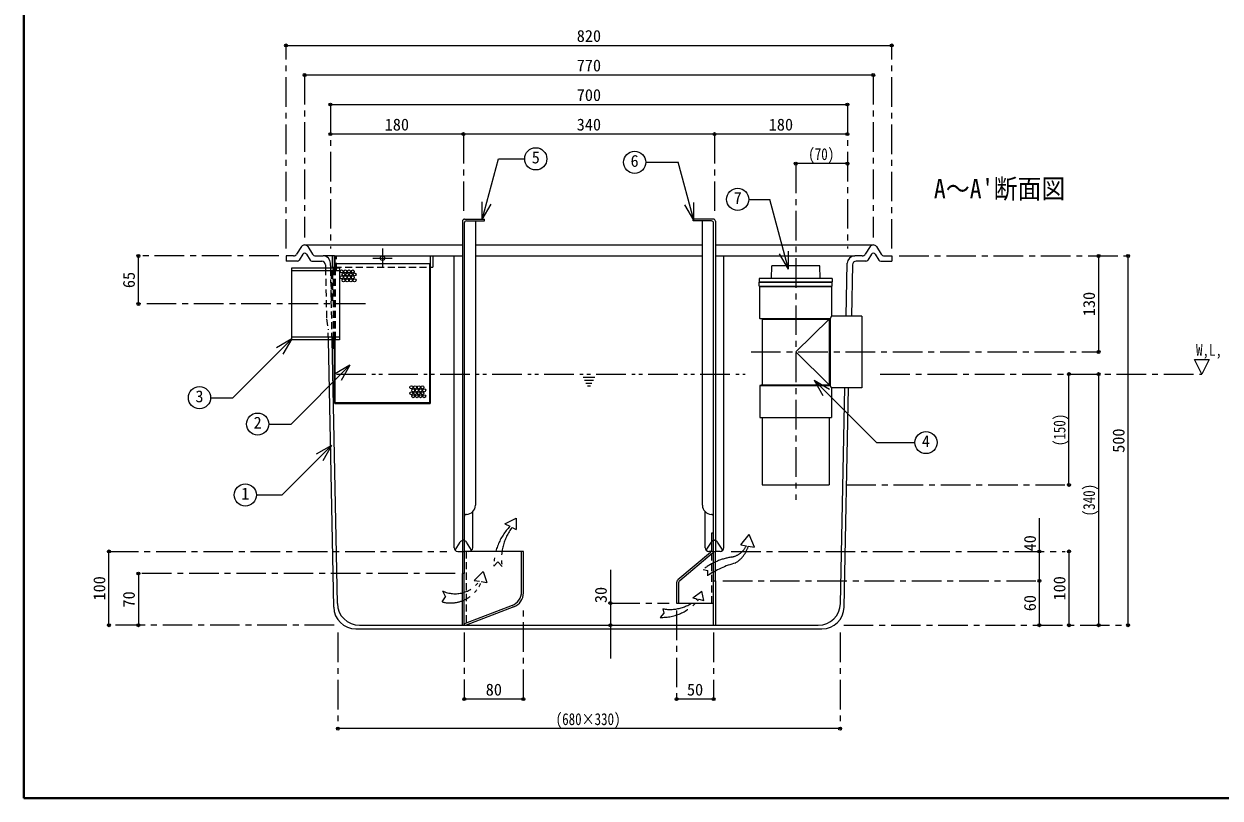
# Model space of a CAD drawing. Units: millimetres at full size, sheet at 1:8. Extents: x -1694 to 1546, y -1125 to 1123.
# Drawn here: x -1694 to -75, y -1125 to -77 of the extents above; entities that cross this region are included whole.
import ezdxf
from ezdxf.enums import TextEntityAlignment as Align

# ---------------------------------------------------------------- set-up
doc = ezdxf.new("R2010")
doc.units = ezdxf.units.MM
doc.header["$LTSCALE"] = 8
doc.header["$PDMODE"] = 32
doc.header["$PDSIZE"] = 4
for name, pattern in [('CHAIN1', [8, 5, -1, 1, -1]), ('DASHED1', [1.8, 1.2, -0.6]), ('DOUBLE_CHAIN1', [8.8, 5, -1, 0.6, -0.6, 0.6, -1])]:
    doc.linetypes.add(name, pattern=pattern)
doc.layers.add('0-0_ﾚｲﾔ1', color=4, linetype='Continuous', lineweight=9)
doc.styles.add('ＭＳ ゴシック', font='')
doc.styles.get('ＭＳ ゴシック').set_extended_font_data('MS Gothic')

msp = doc.modelspace()

# ---------------------------------------------------------------- linework, layer by layer
at = {"layer": '0-0_ﾚｲﾔ1', "color": 1, "lineweight": 40}
for p, q in [((-1694.146, -1124.83), (-1694.146, 1123.17)), ((1545.854, -1124.83), (-1694.146, -1124.83))]:
    msp.add_line(p, q, dxfattribs=at)
at = {"layer": '0-0_ﾚｲﾔ1'}
for p, q in [((-1339.146, -105.83), (-519.146, -105.83)), ((-544.146, -145.83), (-1314.146, -145.83)), ((-1279.146, -185.83), (-579.146, -185.83)), ((-579.146, -265.83), (-649.146, -265.83)), ((-1314.146, -375.83), (-1100.396, -375.83)), ((-1082.896, -375.83), (-775.396, -375.83)), ((-757.896, -375.83), (-544.146, -375.83)), ((-1539.146, -455.83), (-1539.146, -390.83)), ((-1276.646, -390.83), (-1288.948, -390.83)), ((-1140.646, -390.83), (-1100.396, -390.83)), ((-1111.735, -785.83), (-1111.735, -390.83)), ((-1082.896, -390.83), (-775.396, -390.83)), ((-757.896, -390.83), (-569.344, -390.83)), ((-746.557, -785.83), (-746.557, -390.83)), ((-239.146, -390.83), (-239.146, -520.83)), ((-199.146, -890.83), (-199.146, -390.83)), ((-279.146, -700.83), (-279.146, -550.83)), ((-239.146, -550.83), (-239.146, -890.83)), ((-1086.557, -785.83), (-1086.557, -737.169)), ((-771.735, -785.83), (-771.735, -737.169)), ((-319.146, -830.83), (-319.146, -745.83)), ((-1579.146, -890.83), (-1579.146, -790.83)), ((-1110.27, -789.365), (-1103.404, -778.209)), ((-1106.735, -790.83), (-1100.396, -790.83)), ((-1088.022, -789.365), (-1094.888, -778.209)), ((-770.27, -789.365), (-763.404, -778.209)), ((-763.47, -790.83), (-766.735, -790.83)), ((-751.557, -790.83), (-757.896, -790.83)), ((-748.022, -789.365), (-754.888, -778.209)), ((-279.146, -790.83), (-279.146, -890.83)), ((-1539.146, -820.83), (-1539.146, -890.83)), ((-900.146, -815.83), (-900.146, -935.83)), ((-319.146, -890.83), (-319.146, -830.83)), ((-1017.896, -990.83), (-1097.896, -990.83)), ((-760.396, -990.83), (-810.396, -990.83)), ((-589.146, -1030.83), (-1269.146, -1030.83))]:
    msp.add_line(p, q, dxfattribs=at)
at = {"layer": '0-0_ﾚｲﾔ1', "linetype": 'CHAIN1'}
for p, q in [((-1339.146, -380.83), (-1339.146, -105.83)), ((-519.146, -380.83), (-519.146, -105.83)), ((-1314.146, -145.83), (-1314.146, -365.83)), ((-544.146, -145.83), (-544.146, -365.83)), ((-1279.146, -185.83), (-1279.146, -380.83)), ((-579.146, -185.83), (-579.146, -380.83)), ((-1099.146, -225.83), (-1099.146, -330.83)), ((-759.146, -225.83), (-759.146, -330.83)), ((-649.146, -265.83), (-649.146, -720.83)), ((-1208.646, -380.83), (-1208.646, -406.83)), ((-1349.146, -390.83), (-1539.146, -390.83)), ((-1221.646, -393.83), (-1195.646, -393.83)), ((-509.146, -390.83), (-199.146, -390.83)), ((-1231.874, -455.83), (-1539.146, -455.83)), ((-709.646, -520.83), (-239.146, -520.83)), ((-534.646, -550.83), (-99.146, -550.83)), ((-580.646, -700.83), (-279.146, -700.83)), ((-1579.146, -790.83), (-1121.735, -790.83)), ((-736.557, -790.83), (-284.146, -790.83)), ((-1110.396, -820.83), (-1539.146, -820.83)), ((-747.896, -830.83), (-319.146, -830.83)), ((-1017.896, -990.83), (-1017.896, -867.125)), ((-900.146, -860.83), (-820.396, -860.83)), ((-810.396, -870.83), (-810.396, -990.83)), ((-1274.146, -890.83), (-1579.146, -890.83)), ((-1269.146, -900.83), (-1269.146, -1030.83)), ((-1097.896, -900.487), (-1097.896, -990.83)), ((-760.396, -900.83), (-760.396, -990.83)), ((-589.146, -900.83), (-589.146, -1030.83)), ((-584.146, -890.83), (-199.146, -890.83))]:
    msp.add_line(p, q, dxfattribs=at)
at = {"layer": '0-0_ﾚｲﾔ1', "color": 7, "lineweight": 18}
for p, q in [((-852.301, -263.976), (-808.103, -263.976)), ((-787.095, -342.38), (-808.103, -263.976)), ((-1073.665, -341.628), (-1073.665, -317.628)), ((-1073.665, -341.628), (-1061.665, -320.843)), ((-787.095, -342.38), (-799.095, -321.595)), ((-787.095, -342.38), (-787.095, -318.38)), ((-712.707, -314.18), (-684.232, -314.18)), ((-658.949, -408.536), (-684.232, -314.18)), ((-1082.896, -343.33), (-1082.896, -728.33)), ((-775.396, -728.33), (-775.396, -343.33)), ((-658.949, -408.536), (-670.949, -387.751)), ((-658.949, -408.536), (-658.949, -384.536)), ((-1273.646, -390.83), (-1143.646, -390.83)), ((-1273.646, -400.83), (-1272.646, -400.83)), ((-1272.646, -400.83), (-1144.646, -400.83)), ((-1272.646, -407.33), (-1272.646, -400.83)), ((-1331.874, -410.83), (-1331.874, -500.83)), ((-1275.646, -407.33), (-1275.646, -405.83)), ((-1273.646, -407.33), (-1273.646, -405.83)), ((-1266.874, -410.83), (-1266.874, -500.83)), ((-1331.395, -503.088), (-1411.079, -582.772)), ((-1331.395, -503.088), (-1352.18, -515.088)), ((-1331.395, -503.088), (-1343.395, -523.873)), ((-1275.646, -510.83), (-1275.646, -504.33)), ((-1273.646, -510.83), (-1273.646, -504.33)), ((-1272.646, -511.83), (-1272.646, -504.33)), ((-1252.691, -538.78), (-1332.375, -618.464)), ((-1252.691, -538.78), (-1273.475, -550.78)), ((-1252.691, -538.78), (-1264.691, -559.564)), ((-624.244, -558.998), (-603.459, -570.998)), ((-624.244, -558.998), (-612.244, -579.782)), ((-1441.444, -582.772), (-1411.079, -582.772)), ((-1362.74, -618.464), (-1332.375, -618.464)), ((-1277.471, -647.311), (-1344.582, -714.422)), ((-1277.471, -647.311), (-1298.256, -659.311)), ((-1277.471, -647.311), (-1289.471, -668.095)), ((-1379.469, -714.422), (-1344.582, -714.422)), ((-1020.396, -790.83), (-1097.896, -790.83)), ((-760.396, -830.83), (-760.396, -790.83)), ((-757.896, -830.83), (-757.896, -790.83)), ((-1100.396, -890.83), (-1100.396, -820.83)), ((-1097.896, -890.487), (-1097.896, -820.83)), ((-807.896, -860.83), (-760.396, -860.83))]:
    msp.add_line(p, q, dxfattribs=at)
at = {"layer": '0-0_ﾚｲﾔ1', "color": 5, "lineweight": 25}
for p, q in [((-1100.396, -343.83), (-1100.396, -820.83)), ((-1097.896, -346.33), (-1097.896, -820.83)), ((-1097.396, -340.83), (-1070.396, -340.83)), ((-1094.896, -343.33), (-1070.396, -343.33)), ((-1070.396, -343.33), (-1070.396, -340.83)), ((-787.896, -343.33), (-787.896, -340.83)), ((-760.896, -340.83), (-787.896, -340.83)), ((-763.396, -343.33), (-787.896, -343.33)), ((-760.396, -790.83), (-760.396, -346.33)), ((-757.896, -343.83), (-757.896, -790.83)), ((-1318.371, -378.155), (-1324.921, -388.504)), ((-1316.681, -388.574), (-1321.657, -396.434)), ((-1311.611, -388.574), (-1306.636, -396.434)), ((-1309.921, -378.155), (-1303.371, -388.504)), ((-548.371, -378.155), (-554.921, -388.504)), ((-546.681, -388.574), (-551.657, -396.434)), ((-541.611, -388.574), (-536.636, -396.434)), ((-539.921, -378.155), (-533.371, -388.504)), ((-1339.146, -390.83), (-1339.146, -397.83)), ((-1329.146, -390.83), (-1339.146, -390.83)), ((-1324.192, -397.83), (-1339.146, -397.83)), ((-1304.101, -397.83), (-1290.909, -397.83)), ((-1299.146, -390.83), (-1288.948, -390.83)), ((-1285.91, -402.73), (-1285.818, -407.33)), ((-1278.816, -407.33), (-1278.95, -400.63)), ((-1273.646, -390.83), (-1276.646, -390.83)), ((-1276.646, -390.83), (-1276.646, -405.83)), ((-1273.646, -405.83), (-1273.646, -390.83)), ((-1144.646, -400.83), (-1143.646, -400.83)), ((-1144.646, -589.33), (-1144.646, -400.83)), ((-1143.646, -589.83), (-1143.646, -390.83)), ((-682.146, -421.33), (-681.646, -404.33)), ((-616.646, -404.33), (-681.646, -404.33)), ((-616.146, -421.33), (-616.646, -404.33)), ((-580.776, -472.33), (-579.342, -400.63)), ((-572.383, -402.73), (-573.775, -472.33)), ((-559.146, -390.83), (-569.344, -390.83)), ((-554.192, -397.83), (-567.384, -397.83)), ((-534.101, -397.83), (-519.146, -397.83)), ((-529.146, -390.83), (-519.146, -390.83)), ((-519.146, -390.83), (-519.146, -397.83)), ((-1331.874, -407.33), (-1331.874, -410.83)), ((-1266.874, -407.33), (-1331.874, -407.33)), ((-1266.874, -410.83), (-1331.874, -410.83)), ((-1276.646, -405.83), (-1273.646, -405.83)), ((-1266.874, -407.33), (-1266.874, -410.83)), ((-1143.646, -405.83), (-1140.646, -405.83)), ((-698.646, -421.33), (-698.646, -425.83)), ((-599.646, -421.33), (-698.646, -421.33)), ((-698.646, -425.83), (-599.646, -425.83)), ((-698.646, -431.83), (-599.646, -431.83)), ((-697.646, -432.33), (-600.646, -432.33)), ((-697.646, -475.33), (-697.646, -432.33)), ((-600.646, -432.33), (-600.646, -472.33)), ((-599.646, -421.33), (-599.646, -425.83)), ((-599.646, -431.83), (-599.646, -426.33)), ((-697.646, -475.33), (-602.646, -475.33)), ((-694.646, -476.33), (-697.646, -475.33)), ((-694.646, -476.33), (-603.646, -476.33)), ((-694.646, -476.33), (-694.646, -565.33)), ((-603.646, -476.33), (-602.646, -475.33)), ((-603.646, -476.33), (-603.646, -565.33)), ((-600.646, -472.33), (-602.646, -475.33)), ((-602.646, -475.33), (-602.646, -566.33)), ((-559.646, -472.33), (-600.646, -472.33)), ((-559.646, -472.33), (-559.646, -569.33)), ((-1331.874, -500.83), (-1331.874, -504.33)), ((-1266.874, -500.83), (-1331.874, -500.83)), ((-1274.635, -866.43), (-1281.877, -504.33)), ((-1269.734, -861.43), (-1276.876, -504.33)), ((-1275.646, -515.83), (-1275.646, -510.83)), ((-1275.646, -510.83), (-1273.646, -510.83)), ((-1275.646, -515.83), (-1273.646, -515.83)), ((-1273.646, -589.83), (-1273.646, -510.83)), ((-1273.646, -511.83), (-1272.646, -511.83)), ((-1272.646, -589.33), (-1272.646, -511.83)), ((-694.646, -565.33), (-697.646, -566.33)), ((-697.646, -566.33), (-602.646, -566.33)), ((-697.646, -566.33), (-697.646, -609.33)), ((-694.646, -565.33), (-603.646, -565.33)), ((-603.646, -565.33), (-602.646, -566.33)), ((-600.646, -569.33), (-602.646, -566.33)), ((-600.646, -569.33), (-600.646, -609.33)), ((-559.646, -569.33), (-600.646, -569.33)), ((-588.558, -861.43), (-582.716, -569.33)), ((-583.657, -866.43), (-577.715, -569.33)), ((-1144.646, -590.83), (-1272.646, -590.83)), ((-1145.146, -589.83), (-1272.146, -589.83)), ((-697.646, -609.33), (-600.646, -609.33)), ((-603.646, -609.33), (-603.646, -700.83)), ((-762.896, -765.83), (-760.396, -765.83)), ((-762.896, -788.504), (-762.896, -765.83)), ((-1017.896, -790.83), (-1020.396, -790.83)), ((-1020.396, -845.412), (-1020.396, -790.83)), ((-1017.896, -847.125), (-1017.896, -790.83)), ((-764.676, -792.328), (-808.617, -829.331)), ((-762.176, -793.491), (-806.117, -830.494)), ((-760.396, -790.83), (-757.896, -790.83)), ((-1097.896, -820.83), (-1100.396, -820.83)), ((-810.396, -833.156), (-810.396, -860.83)), ((-807.896, -834.319), (-807.896, -860.83)), ((-760.396, -830.83), (-757.896, -830.83)), ((-760.396, -890.83), (-760.396, -830.83)), ((-757.896, -830.83), (-757.896, -890.83)), ((-1033.176, -864.064), (-1096.618, -888.622)), ((-1030.676, -865.777), (-1095.396, -890.83)), ((-810.396, -860.83), (-807.896, -860.83)), ((-1097.896, -890.487), (-1097.896, -890.83)), ((-1244.641, -895.83), (-613.651, -895.83)), ((-1239.74, -890.83), (-618.552, -890.83))]:
    msp.add_line(p, q, dxfattribs=at)
at = {"layer": '0-0_ﾚｲﾔ1', "linetype": 'DASHED1'}
for p, q in [((-1272.646, -400.83), (-1272.646, -390.83)), ((-1271.146, -409.573), (-1271.146, -390.83)), ((-1276.876, -504.33), (-1278.816, -407.33)), ((-1278.055, -412.021), (-1278.055, -450.83)), ((-1273.42, -409.753), (-1276.894, -410.56)), ((-1276.555, -412.815), (-1276.555, -450.83)), ((-1272.307, -411.034), (-1275.781, -411.841)), ((-1275.646, -407.33), (-1275.646, -504.33)), ((-1273.646, -405.83), (-1143.646, -405.83)), ((-1273.646, -407.33), (-1273.646, -504.33)), ((-1272.646, -407.33), (-1272.646, -504.33)), ((-1278.055, -450.83), (-1276.555, -450.83)), ((-1281.877, -504.33), (-1282.147, -490.83)), ((-1100.396, -790.83), (-1097.896, -790.83)), ((-1095.396, -790.83), (-1095.396, -890.83)), ((-760.396, -790.83), (-763.47, -790.83)), ((-762.896, -860.83), (-762.896, -788.504))]:
    msp.add_line(p, q, dxfattribs=at)
at = {"layer": '0-0_ﾚｲﾔ1', "linetype": 'DOUBLE_CHAIN1'}
for p, q in [((-1271.145, -550.83), (-717.646, -550.83)), ((-937.146, -554.83), (-921.146, -554.83)), ((-935.146, -558.83), (-923.146, -558.83)), ((-933.146, -562.83), (-925.146, -562.83)), ((-931.146, -566.83), (-927.146, -566.83)), ((-1042.928, -753.33), (-1036.162, -756.883)), ((-1033.269, -758.401), (-1027.649, -761.352)), ((-723.571, -781.863), (-712.101, -767.746)), ((-705.166, -784.938), (-712.101, -767.746)), ((-723.571, -781.863), (-715.888, -783.147)), ((-713.364, -783.568), (-705.166, -784.938)), ((-1057.825, -811.008), (-1052.477, -804.897)), ((-1046.748, -811.39), (-1052.477, -804.897)), ((-774.385, -815.237), (-768.276, -816.862)), ((-768.247, -823.761), (-768.276, -816.862)), ((-1084.588, -830.025), (-1077.487, -831.169)), ((-1074.885, -831.588), (-1067.481, -832.781)), ((-1127.75, -859.212), (-1123.391, -852.305)), ((-1127.368, -844.315), (-1123.391, -852.305)), ((-788.582, -853.588), (-776.244, -844.687)), ((-788.582, -853.588), (-782.453, -855.091)), ((-780.311, -855.616), (-773.497, -857.287)), ((-773.497, -857.287), (-776.244, -844.687)), ((-827.801, -874.251), (-832.85, -880.153)), ((-828.906, -868.513), (-827.801, -874.251))]:
    msp.add_line(p, q, dxfattribs=at)
at = {"layer": '0-0_ﾚｲﾔ1'}
for points in [[(-579.146, -225.83), (-759.146, -225.83), (-1099.146, -225.83), (-1279.146, -225.83)], [(-603.646, -476.33), (-649.146, -520.83), (-603.646, -565.33)]]:
    msp.add_lwpolyline(points, dxfattribs=at)
at = {"layer": '0-0_ﾚｲﾔ1', "color": 7, "lineweight": 18}
for points in [[(-1073.665, -341.628), (-1051.611, -259.319), (-1016.083, -259.319)], [(-624.244, -558.998), (-539.762, -643.479), (-487.812, -643.479)]]:
    msp.add_lwpolyline(points, dxfattribs=at)
at = {"layer": '0-0_ﾚｲﾔ1', "color": 5, "lineweight": 25}
for points in [[(-1143.646, -390.83), (-1140.646, -390.83), (-1140.646, -405.83)], [(-698.646, -431.83), (-698.646, -426.33), (-599.646, -426.33)], [(-1266.874, -500.83), (-1266.874, -504.33), (-1331.874, -504.33)], [(-694.646, -609.33), (-694.646, -700.83), (-603.646, -700.83)]]:
    msp.add_lwpolyline(points, dxfattribs=at)
at = {"layer": '0-0_ﾚｲﾔ1', "linetype": 'DASHED1'}
msp.add_lwpolyline([(-1285.818, -407.33), (-1284.448, -475.83), (-1282.147, -490.83)], dxfattribs=at)
at = {"layer": '0-0_ﾚｲﾔ1', "color": 7, "lineweight": 18}
msp.add_lwpolyline([(-99.146, -550.83), (-109.146, -530.83), (-89.146, -530.83)], close=True, dxfattribs=at)
at = {"layer": '0-0_ﾚｲﾔ1', "linetype": 'DOUBLE_CHAIN1'}
for points in [[(-1042.928, -753.33), (-1027.484, -745.747), (-1027.649, -761.352)], [(-1084.588, -830.025), (-1072.545, -818.265), (-1067.481, -832.781)]]:
    msp.add_lwpolyline(points, dxfattribs=at)
at = {"layer": '0-0_ﾚｲﾔ1', "color": 7, "lineweight": 18}
for centre in [(-1001.083, -259.319), (-867.301, -263.976), (-727.707, -314.18), (-1456.444, -582.772), (-1377.74, -618.464), (-472.812, -643.479), (-1394.469, -714.422)]:
    msp.add_circle(centre, 15, dxfattribs=at)
at = {"layer": '0-0_ﾚｲﾔ1', "color": 5, "lineweight": 25}
msp.add_circle((-1208.646, -393.83), 3, dxfattribs=at)
at = {"layer": '0-0_ﾚｲﾔ1'}
for centre in [(-1263.967, -411.792), (-1263.967, -419.792), (-1261.467, -415.792), (-1258.967, -411.792), (-1258.967, -419.792), (-1256.467, -415.792), (-1253.967, -411.792), (-1253.967, -419.792), (-1251.467, -415.792), (-1248.967, -411.792), (-1248.967, -419.792), (-1246.467, -415.792), (-1261.467, -423.792), (-1256.467, -423.792), (-1251.467, -423.792), (-1246.467, -423.792), (-1169.566, -568.706), (-1164.566, -568.706), (-1159.566, -568.706), (-1154.566, -568.706), (-1169.566, -576.706), (-1167.066, -572.706), (-1167.066, -580.706), (-1164.566, -576.706), (-1162.066, -572.706), (-1162.066, -580.706), (-1159.566, -576.706), (-1157.066, -572.706), (-1157.066, -580.706), (-1154.566, -576.706), (-1152.066, -572.706), (-1152.066, -580.706)]:
    msp.add_circle(centre, 2, dxfattribs=at)
at = {"layer": '0-0_ﾚｲﾔ1', "color": 5, "lineweight": 25}
for centre, radius, start, end in [((-1097.396, -343.83), 3, 90, 180), ((-1094.896, -346.33), 3, 90, 180), ((-763.396, -346.33), 3, 0, 90), ((-760.896, -343.83), 3, 0, 90), ((-1329.146, -385.83), 5, 270, 327.66647), ((-1314.146, -380.83), 5, 32.33353, 147.66647), ((-1314.146, -390.178), 3, 32.33353, 147.66647), ((-1299.146, -385.83), 5, 212.33353, 270), ((-559.146, -385.83), 5, 270, 327.66647), ((-544.146, -380.83), 5, 32.33353, 147.66647), ((-544.146, -390.178), 3, 32.33353, 147.66647), ((-529.146, -385.83), 5, 212.33353, 270), ((-1324.192, -394.83), 3, 270, 327.66647), ((-1304.101, -394.83), 3, 212.33353, 270), ((-1290.909, -402.83), 5, 1.14576, 90), ((-1288.948, -400.83), 10, 1.14576, 90), ((-569.344, -400.83), 10, 90, 178.85424), ((-567.384, -402.83), 5, 90, 178.85424), ((-554.192, -394.83), 3, 270, 327.66647), ((-534.101, -394.83), 3, 212.33353, 270), ((-1272.646, -589.83), 1, 180, 270), ((-1272.146, -589.33), 0.5, 180, 270), ((-1145.146, -589.33), 0.5, 270, 0), ((-1144.646, -589.83), 1, 270, 0), ((-767.896, -788.504), 5, 310.10091, 0), ((-765.396, -789.667), 5, 310.10091, 0), ((-805.396, -833.156), 5, 130.10091, 180), ((-802.896, -834.319), 5, 130.10091, 180), ((-1040.396, -845.412), 20, 291.16126, 0), ((-1037.896, -847.125), 20, 291.16126, 0), ((-1244.641, -865.83), 30, 181.14576, 270), ((-1239.74, -860.83), 30, 181.14576, 270), ((-618.552, -860.83), 30, 270, 358.85424), ((-613.651, -865.83), 30, 270, 358.85424), ((-1095.896, -890.487), 2, 111.16126, 180)]:
    msp.add_arc(centre, radius, start, end, dxfattribs=at)
at = {"layer": '0-0_ﾚｲﾔ1', "linetype": 'DASHED1'}
for centre, radius, start, end in [((-1276.555, -412.021), 1.5, 103.07978, 180), ((-1275.555, -412.815), 1, 103.07978, 180), ((-1273.646, -408.779), 1, 283.07978, 0), ((-1272.646, -409.573), 1.5, 283.07978, 360), ((-1099.146, -780.83), 5, 75.52249, 104.47751), ((-759.146, -780.83), 5, 75.52249, 138.59038)]:
    msp.add_arc(centre, radius, start, end, dxfattribs=at)
at = {"layer": '0-0_ﾚｲﾔ1', "color": 7, "lineweight": 18}
for centre, radius, start, end in [((-1095.396, -728.33), 12.5, 271.84857, 0), ((-762.896, -728.33), 12.5, 180, 268.15143), ((-1094.896, -743.822), 3, 91.84857, 180), ((-763.396, -743.822), 3, 0, 88.15143)]:
    msp.add_arc(centre, radius, start, end, dxfattribs=at)
at = {"layer": '0-0_ﾚｲﾔ1', "linetype": 'DOUBLE_CHAIN1'}
for centre, radius, start, end in [((-979.212, -811.074), 78.613, 136.42158, 179.95188), ((-977.037, -800.914), 70.493, 142.90972, 188.54664), ((-741.707, -770.346), 28.818, 282.13657, 333.62764), ((-750.861, -773.175), 38.911, 300.93246, 344.50783), ((-723.237, -880.517), 82.931, 98.60685, 128.07888), ((-697.442, -928.372), 126.32, 105.33993, 124.09168), ((-1116.467, -816.408), 44.266, 255.23226, 339.94497), ((-1110.309, -807.837), 40.27, 244.93707, 324.59239), ((-830.781, -816.067), 64.119, 268.15037, 321.91669), ((-819.147, -815.193), 54.206, 259.62862, 312.60408)]:
    msp.add_arc(centre, radius, start, end, dxfattribs=at)
at = {"layer": '0-0_ﾚｲﾔ1'}
for centre, start, end in [((-1099.146, -780.83), 104.47751, 148.38993), ((-1099.146, -780.83), 31.61007, 75.52249), ((-759.146, -780.83), 31.61007, 75.52249), ((-1106.735, -785.83), 180, 270), ((-1091.557, -785.83), 270, 0), ((-766.735, -785.83), 180, 270), ((-759.146, -780.83), 138.59038, 148.38993), ((-751.557, -785.83), 270, 0)]:
    msp.add_arc(centre, 5, start, end, dxfattribs=at)
at = {"layer": '0-0_ﾚｲﾔ1', "color": 1}
for p in [(-1339.146, -105.83), (-519.146, -105.83), (-1314.146, -145.83), (-544.146, -145.83), (-1279.146, -185.83), (-579.146, -185.83), (-1279.146, -225.83), (-1099.146, -225.83), (-759.146, -225.83), (-579.146, -225.83), (-649.146, -265.83), (-579.146, -265.83), (-1539.146, -390.83), (-239.146, -390.83), (-199.146, -390.83), (-1539.146, -455.83), (-239.146, -520.83), (-279.146, -550.83), (-239.146, -550.83), (-279.146, -700.83), (-1579.146, -790.83), (-319.146, -790.83), (-279.146, -790.83), (-1539.146, -820.83), (-319.146, -830.83), (-900.146, -860.83), (-1579.146, -890.83), (-1539.146, -890.83), (-900.146, -890.83), (-319.146, -890.83), (-279.146, -890.83), (-239.146, -890.83), (-199.146, -890.83), (-1097.896, -990.83), (-1017.896, -990.83), (-810.396, -990.83), (-760.396, -990.83), (-1269.146, -1030.83), (-589.146, -1030.83)]:
    msp.add_point(p, dxfattribs=at)

# ---------------------------------------------------------------- texts
at = {"layer": '0-0_ﾚｲﾔ1', "color": 7, "style": 'ＭＳ ゴシック'}
for s, p in [('820', (-945.646, -105.83)), ('770', (-945.646, -145.83)), ('700', (-945.646, -185.83)), ('180', (-1205.646, -225.83)), ('340', (-945.646, -225.83)), ('180', (-685.646, -225.83)), ('5', (-1006.583, -270.319)), ('6', (-872.801, -274.976)), ('7', (-733.207, -325.18)), ('3', (-1461.944, -593.772)), ('2', (-1383.24, -629.464)), ('4', (-478.312, -654.479)), ('1', (-1399.969, -725.422)), ('80', (-1068.896, -990.83)), ('50', (-796.396, -990.83))]:
    msp.add_text(s, height=16.13, dxfattribs=at).set_placement(p, align=Align.BOTTOM_LEFT)
for s, height, width, p in [('(70)', 16.13, 0.8, (-632.146, -265.83)), ("A～A'断面図", 26.39, 0.9, (-462.146, -320.83)), ('W,L,', 16.13, 0.8, (-107.146, -530.83)), ('(680×330)', 16.13, 0.8, (-974.146, -1030.83))]:
    msp.add_text(s, height=height, dxfattribs=dict(at, width=width)).set_placement(p, align=Align.BOTTOM_LEFT)
for s, p in [('65', (-1539.146, -434.33)), ('130', (-239.146, -472.33)), ('500', (-199.146, -657.33)), ('40', (-319.146, -790.83)), ('100', (-1579.146, -857.33)), ('100', (-279.146, -857.33)), ('30', (-900.146, -860.83)), ('70', (-1539.146, -866.83)), ('60', (-319.146, -871.83))]:
    msp.add_text(s, height=16.13, rotation=90, dxfattribs=at).set_placement(p, align=Align.BOTTOM_LEFT)
at = {"layer": '0-0_ﾚｲﾔ1', "color": 7, "style": 'ＭＳ ゴシック', "width": 0.8}
for s, p in [('(150)', (-279.146, -648.33)), ('(340)', (-239.146, -743.33))]:
    msp.add_text(s, height=16.13, rotation=90, dxfattribs=at).set_placement(p, align=Align.BOTTOM_LEFT)

doc.saveas('drawing.dxf')
